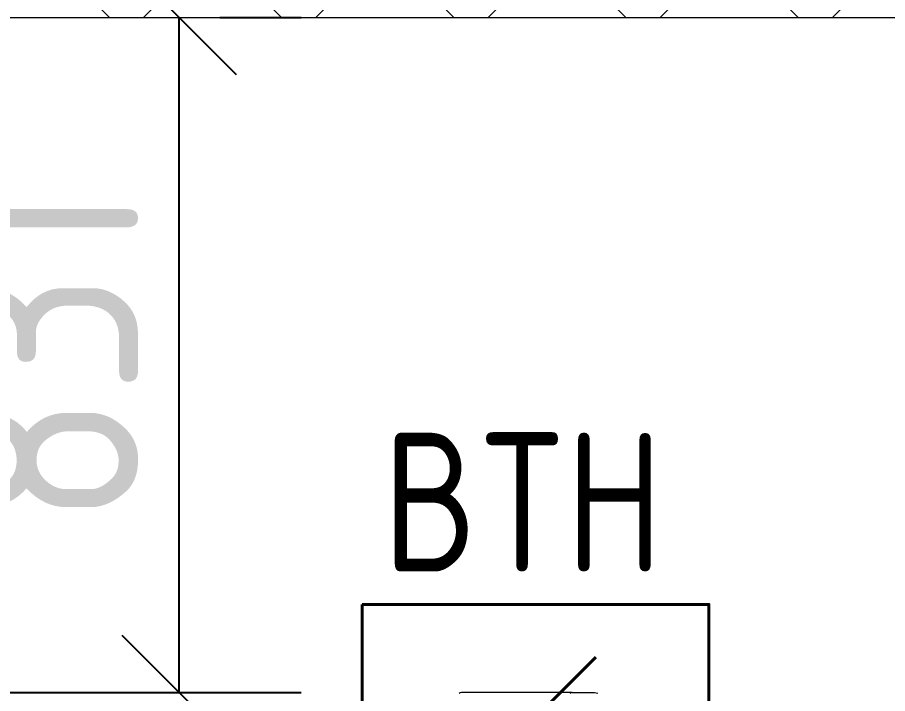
# Model space of a CAD drawing. Header units: millimetres. Extents: x -174154 to -170572, y -111302 to -109817.
# Drawn here: x -171734.41 to -171723.69, y -110582.96 to -110574.64 of the extents above; entities that cross this region are included whole.
import ezdxf

# ---------------------------------------------------------------- set-up
doc = ezdxf.new("R2010")
doc.units = ezdxf.units.MM
doc.set_wipeout_variables(frame=1)
doc.linetypes.add('ACAD_ISO02W100', pattern=[15, 12, -3])
doc.layers.get('Defpoints').update_dxf_attribs({"color": 70})
for name, color, linetype, lineweight in [('!Подложка', 252, 'ACAD_ISO02W100', 25), ('ПС', 1, 'Continuous', 50), ('Размеры', 7, 'Continuous', 9), ('Специальное оборудование', 7, 'Continuous', 18), ('Стены разрез', 7, 'Continuous', 40)]:
    doc.layers.add(name, color=color, linetype=linetype, lineweight=lineweight)
doc.styles.add('GOST Common', font='GOST Common.ttf', dxfattribs={"width": 0.9, "height": 250})
doc.styles.get("Standard").update_dxf_attribs({"font": 'GOST_A.TTF'})
doc.dimstyles.new('ADSK_Проверочный', dxfattribs={"dimscale": 304.8, "dimtxt": 251.428749, "dimasz": 0.463911, "dimexe": 0.492126, "dimexo": 0.492126, "dimgap": 0.164042, "dimtad": 1, "dimdec": 0, "dimdsep": 46, "dimtxsty": 'GOST Common', "dimblk1": 'OBLIQUE', "dimblk2": 'OBLIQUE', "dimsah": 1, "dimcen": 0.09, "dimazin": 0, "dimtfac": 1, "dimtdec": 4, "dimtix": 1, "dimtmove": 0, "dimatfit": 3, "dimfxl": 1, "dimtvp": 1, "dimtolj": 1, "dimtzin": 0, "dimarcsym": 2})

# ---------------------------------------------------------------- blocks, each defined once
blk = doc.blocks.new('*U11')
at = {"layer": 'ПС', "ltscale": 300, "insert": (138.9, 388.44), "char_height": 120, "width": 281.4779, "attachment_point": 5, "bg_fill": 3, "box_fill_scale": 1, "bg_fill_color": 256, "bg_fill_transparency": 0}
blk.add_mtext('BTH', dxfattribs=at)
blk.add_wipeout([(0, 300), (300, 300), (300, 0), (0, 0)]).dxf.layer = 'ПС'
at = {"layer": 'ПС', "color": 1, "lineweight": 40}
blk.add_lwpolyline([(0, 300), (300, 300), (300, 0), (0, 0)], close=True, dxfattribs=at)
at = {"layer": 'ПС', "lineweight": 40, "ltscale": 100}
blk.add_lwpolyline([(202.14, 254.29), (97.86, 150), (202.14, 150), (97.86, 45.72)], dxfattribs=at)
blk = doc.blocks.new('Medical_All_ARJO_Enterprise-8000_Patient-Bed - Citadel-235586-В_АР_ПЭ_02 Этаж')
at = {"layer": 'Специальное оборудование'}
for p, q in [((704.7, 516), (568.2, 516)), ((704.7, 516), (718.3, 516)), ((718.3, 516), (728.2, 516)), ((728.2, 516), (732.2, 516))]:
    blk.add_line(p, q, dxfattribs=at)
at = {"layer": 'Специальное оборудование', "flags": 128}
blk.add_lwpolyline([(732.2, 516), (734.3, 515.7), (736.3, 515.1)], dxfattribs=at)
at = {"layer": 'Специальное оборудование'}
for centre in [(568.2, 482.2), (704.7, 482.2)]:
    blk.add_ellipse(centre, major_axis=(0, 33.7), ratio=0.34202, start_param=0, end_param=0.261799, dxfattribs=at)
blk = doc.blocks.new('_Oblique')
at = {"color": 0, "linetype": 'ByBlock', "lineweight": -2}
blk.add_line((-0.5, -0.5), (0.5, 0.5), dxfattribs=at)
blk = doc.blocks.new('*D510')
at = {"layer": 'Defpoints', "color": 0, "transparency": 16777216}
for p in [(1874.7, 5014.8), (1974.7, 5014.8), (1581.3, 4183.8)]:
    blk.add_point(p, dxfattribs=at)
at = {"layer": 'Размеры', "color": 0, "lineweight": -2, "transparency": 16777216}
for p, q in [((1974.7, 4183.8), (1974.7, 5014.8)), ((2024.7, 5014.8), (2124.7, 5014.8)), ((1731.3, 4183.8), (2124.7, 4183.8))]:
    blk.add_line(p, q, dxfattribs=at)
at = {"layer": 'Размеры', "color": 0, "lineweight": -2, "transparency": 16777216, "xscale": 141.4, "yscale": 141.4, "zscale": 141.4}
for p, rotation in [((1974.7, 5014.8), 90), ((1974.7, 4183.8), 270)]:
    blk.add_blockref('_Oblique', p, dxfattribs=dict(at, rotation=rotation))
at = {"layer": 'Размеры', "color": 0, "lineweight": 20, "transparency": 16777216, "insert": (1799.7, 4599.3), "char_height": 250, "width": 511.381, "attachment_point": 5, "rotation": 90, "style": 'GOST Common'}
blk.add_mtext('\\A1;831', dxfattribs=at)
blk = doc.blocks.new('A$C02fe7d8c')
at = {"layer": 'Стены разрез', "lineweight": 20, "true_color": 0x636466}
h = blk.add_hatch(dxfattribs=at)
h.set_pattern_fill('FP_1', color=251, style=0, pattern_type=2)
h.set_pattern_definition([(45, (30280, 12305), (-106.066, 106.066), []), (135, (30280, 12305), (-106.066, -106.066), [])])
h.paths.add_polyline_path([(4101, 5014.8), (4226, 5014.8), (4226, 5139.8), (3901, 5139.8), (3901, 5014.8)])
h.paths.add_polyline_path([(2901, 5014.8), (2901, 5139.8), (410, 5139.8), (410, 5014.8), (430, 5014.8)])
at = {"layer": 'Стены разрез', "color": 251, "lineweight": 20, "true_color": 0x636466}
blk.add_line((430, 5014.8), (2901, 5014.8), dxfattribs=at)
at = {"layer": 'Специальное оборудование', "color": 251, "lineweight": 20, "true_color": 0x636466}
blk.add_blockref('Medical_All_ARJO_Enterprise-8000_Patient-Bed - Citadel-235586-В_АР_ПЭ_02 Этаж', (1754.2, 3667.9), dxfattribs=at)
at = {"layer": 'Размеры', "color": 251, "lineweight": 20, "true_color": 0x636466}
dim = blk.add_linear_dim(base=(1974.7, 5014.8), p1=(1581.3, 4183.8), p2=(1874.7, 5014.8), angle=90, dimstyle='ADSK_Проверочный', override={"dimpost": '<>', "dimfxl": 881.285115}, dxfattribs=at)
dim.commit()
dim.dimension.update_dxf_attribs({"geometry": '*D510', "text_midpoint": (1799.7, 4599.3)})

msp = doc.modelspace()

# ---------------------------------------------------------------- block references
at = {"layer": 'ПС', "color": 0, "xscale": 0.01424277820484836, "yscale": 0.01424277820484836, "zscale": 0.01424277820484836}
msp.add_blockref('*U11', (-171730.166, -110586.137), dxfattribs=at)

# ---------------------------------------------------------------- next in the draw order: block references
at = {"layer": '!Подложка', "ltscale": 20, "xscale": 0.01, "yscale": 0.01, "zscale": 0.01}
msp.add_blockref('A$C02fe7d8c', (-171752.166, -110624.788), dxfattribs=at)

doc.saveas('drawing.dxf')
